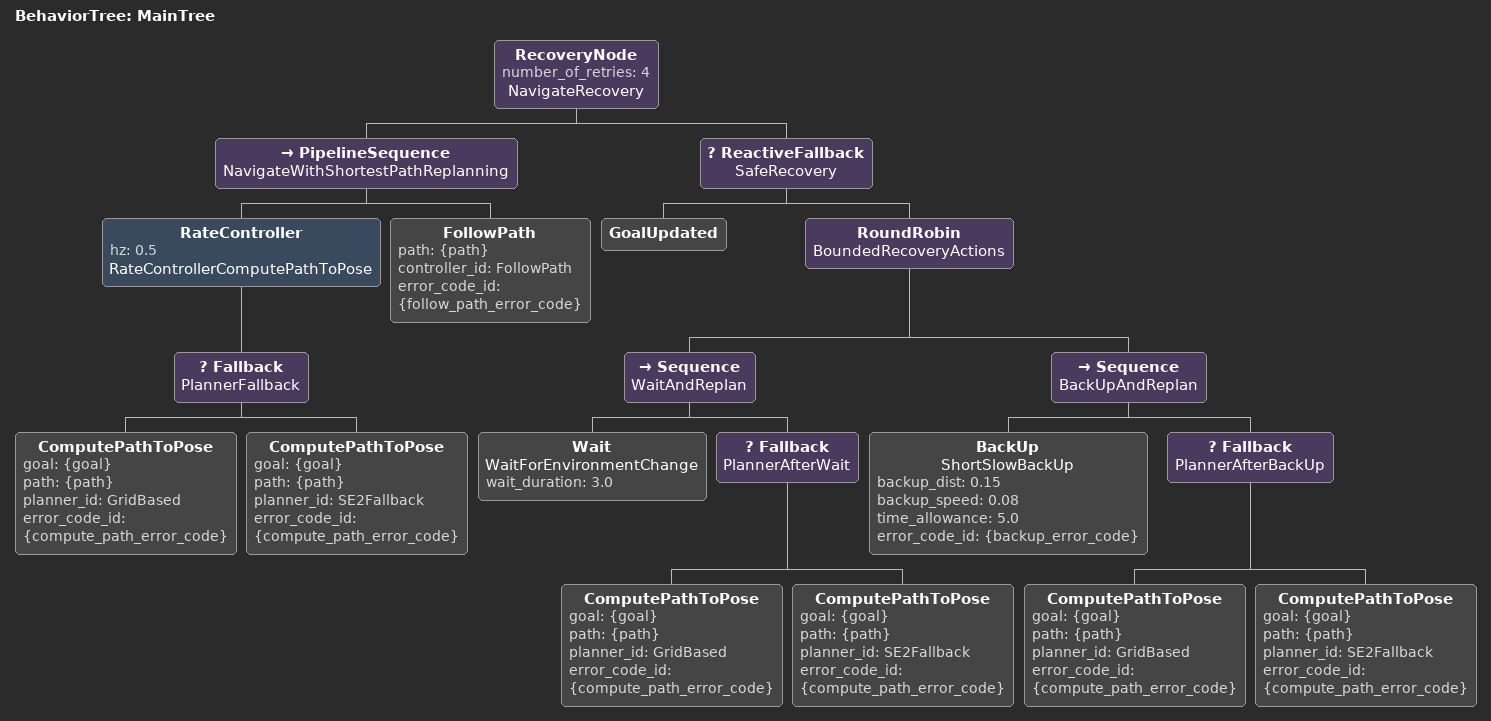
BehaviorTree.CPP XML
<root BTCPP_format="4" main_tree_to_execute="MainTree">
  <BehaviorTree ID="MainTree">
    <RecoveryNode number_of_retries="4" name="NavigateRecovery">
      <PipelineSequence name="NavigateWithShortestPathReplanning">
        <RateController hz="0.5" name="RateControllerComputePathToPose">
          <Fallback name="PlannerFallback">
            <ComputePathToPose goal="{goal}" path="{path}" planner_id="GridBased" error_code_id="{compute_path_error_code}"/>
            <ComputePathToPose goal="{goal}" path="{path}" planner_id="SE2Fallback" error_code_id="{compute_path_error_code}"/>
          </Fallback>
        </RateController>
        <FollowPath path="{path}" controller_id="FollowPath" error_code_id="{follow_path_error_code}"/>
      </PipelineSequence>
      <ReactiveFallback name="SafeRecovery">
        <GoalUpdated/>
        <RoundRobin name="BoundedRecoveryActions">
          <Sequence name="WaitAndReplan">
            <Wait name="WaitForEnvironmentChange" wait_duration="3.0"/>
            <Fallback name="PlannerAfterWait">
              <ComputePathToPose goal="{goal}" path="{path}" planner_id="GridBased" error_code_id="{compute_path_error_code}"/>
              <ComputePathToPose goal="{goal}" path="{path}" planner_id="SE2Fallback" error_code_id="{compute_path_error_code}"/>
            </Fallback>
          </Sequence>
          <Sequence name="BackUpAndReplan">
            <BackUp name="ShortSlowBackUp" backup_dist="0.15" backup_speed="0.08"
                    time_allowance="5.0" error_code_id="{backup_error_code}"/>
            <Fallback name="PlannerAfterBackUp">
              <ComputePathToPose goal="{goal}" path="{path}" planner_id="GridBased" error_code_id="{compute_path_error_code}"/>
              <ComputePathToPose goal="{goal}" path="{path}" planner_id="SE2Fallback" error_code_id="{compute_path_error_code}"/>
            </Fallback>
          </Sequence>
        </RoundRobin>
      </ReactiveFallback>
    </RecoveryNode>
  </BehaviorTree>
</root>
